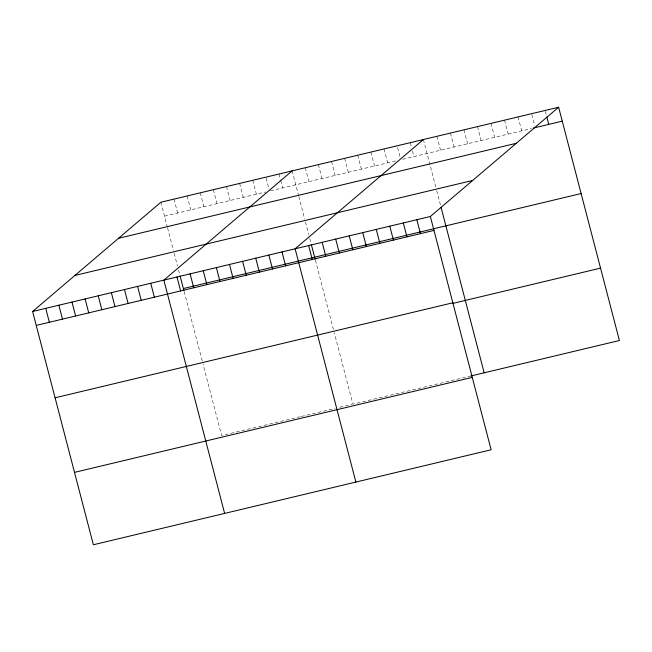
<?xml version="1.0" encoding="UTF-8"?>
<svg xmlns="http://www.w3.org/2000/svg" width="652" height="652" viewBox="0 0 652 652"><rect width="100%" height="100%" fill="white"/><g stroke="black" fill="none" stroke-linecap="round" stroke-linejoin="round"><path stroke-width="0.49" stroke-dasharray="3.26 2.44" d="M164.508 216.154L265.763 191.965M270.45 190.849L396.082 160.84M402.651 159.275L531.347 128.542M300.401 416.701L221.639 435.512L203.041 364.101M301.338 416.473L335.087 408.413M339.773 407.296L351.966 404.387M471.037 375.943L352.903 404.158L334.305 332.748M545.357 111.394L546.563 116.04M531.828 114.63L534.73 125.763M518.063 116.928L521.69 130.848M504.542 120.164L508.169 134.076M491.021 123.391L494.64 137.303M477.492 126.618L481.119 140.539M463.971 129.846L467.598 143.766M450.451 133.081L454.069 146.993M436.921 136.309L440.548 150.229M423.401 139.536L435.943 187.695M436.71 190.629L440.785 206.276M410.271 142.674L411.485 147.311M412.447 151.019L413.898 156.586M397.63 147.662L400.051 156.945M384.02 148.941L387.647 162.861M370.898 152.079L374.517 165.991M357.769 155.217L361.395 169.129M344.647 158.346L348.266 172.267M331.518 161.484L335.144 175.396M318.388 164.614L322.015 178.534M305.266 167.751L308.893 181.672M292.137 170.889L298.567 195.567M298.82 196.545L304.68 219.039M305.446 221.973L308.763 234.696M309.781 238.608L311.053 243.498M315.389 260.132L333.539 329.806M279.015 174.019L280.466 179.585M280.702 180.514L282.642 187.939M266.13 178.086L269.031 189.219M252.764 180.294L256.383 194.206M239.634 183.424L243.261 197.344M226.513 186.562L230.132 200.474M213.383 189.699L217.01 203.611M200.262 192.829L203.88 206.749M187.132 195.967L190.759 209.879M174.002 199.096L177.629 213.017M160.881 202.234L167.311 226.912M167.564 227.89L173.424 250.392M174.19 253.326L177.499 266.04M178.518 269.952L179.789 274.842M184.125 291.485L202.275 361.159"/><path stroke-width="0.98" d="M558.634 107.238L430.361 216.488L491.119 449.766L93.366 544.762L32.6 311.485L160.881 202.234L558.634 107.238L619.4 340.515L471.037 375.943M292.137 170.889L163.864 280.14L224.622 513.409M423.401 139.536L295.12 248.787L355.886 482.064M533.279 128.077L562.26 121.158M118.55 238.29L516.303 143.293M74.931 275.437L472.692 180.441M32.6 311.485L430.361 216.488M183.359 288.543L581.119 193.546M36.227 325.405L433.979 230.409M55.078 397.793L452.838 302.797M453.116 303.335L600.541 268.127M74.507 472.374L472.268 377.378M546.808 116.961L548.739 124.385M441.037 207.255L484.159 372.814M416.832 219.724L420.458 233.636M403.311 222.951L406.938 236.872M389.782 226.179L393.409 240.099M376.261 229.414L379.888 243.326M362.74 232.642L366.367 246.554M349.211 235.869L352.838 249.789M335.69 239.105L339.317 253.017M322.169 242.332L325.788 256.244M311.306 244.476L315.128 259.154M308.64 245.559L312.267 259.48M281.99 251.925L285.617 265.845M268.868 255.062L272.495 268.974M255.739 258.192L259.366 272.112M242.617 261.33L246.244 275.242M229.488 264.467L233.114 278.38M216.366 267.597L219.985 281.517M203.237 270.735L206.863 284.647M190.115 273.873L193.734 287.785M180.05 275.82L183.872 290.499M176.985 277.002L180.612 290.922M150.734 283.27L154.361 297.19M137.605 286.407L141.231 300.327M124.483 289.545L128.11 303.457M111.353 292.675L114.98 306.595M98.232 295.812L101.859 309.733M85.102 298.95L88.729 312.862M71.981 302.08L75.599 316M58.851 305.217L62.478 319.13M45.73 308.355L49.348 322.267"/></g></svg>
